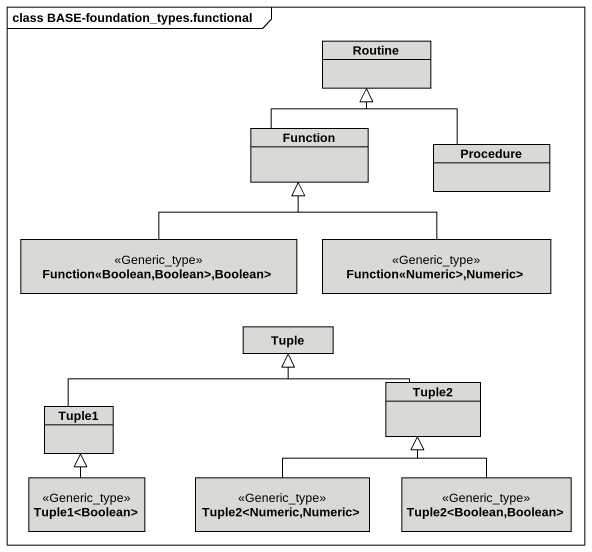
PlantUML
@startuml
mainframe class BASE-foundation_types.functional
hide circle
hide empty members
class Routine #DAD9D6
class Function #DAD9D6
class Procedure #DAD9D6
class "Function<<Boolean,Boolean>,Boolean>" as Function_Boolean_Boolean <<Generic_type>> #DAD9D6
class "Function<<Numeric>,Numeric>" as Function_Numeric_Numeric <<Generic_type>> #DAD9D6
class Tuple #DAD9D6
class Tuple2 #DAD9D6
class Tuple1 #DAD9D6
class "Tuple1<Boolean>" as Tuple1_Boolean <<Generic_type>> #DAD9D6
class "Tuple2<Numeric,Numeric>" as Tuple2_Numeric_Numeric <<Generic_type>> #DAD9D6
class "Tuple2<Boolean,Boolean>" as Tuple2_Boolean_Boolean <<Generic_type>> #DAD9D6
Function -up-|> Routine
Procedure -up-|> Routine
Function_Boolean_Boolean -up-|> Function
Function_Numeric_Numeric -up-|> Function
Tuple2 -left-|> Tuple
Tuple1 -right-|> Tuple
Tuple1_Boolean -up-|> Tuple1
Tuple2_Numeric_Numeric -up-|> Tuple2
Tuple2_Boolean_Boolean -up-|> Tuple2
@enduml
